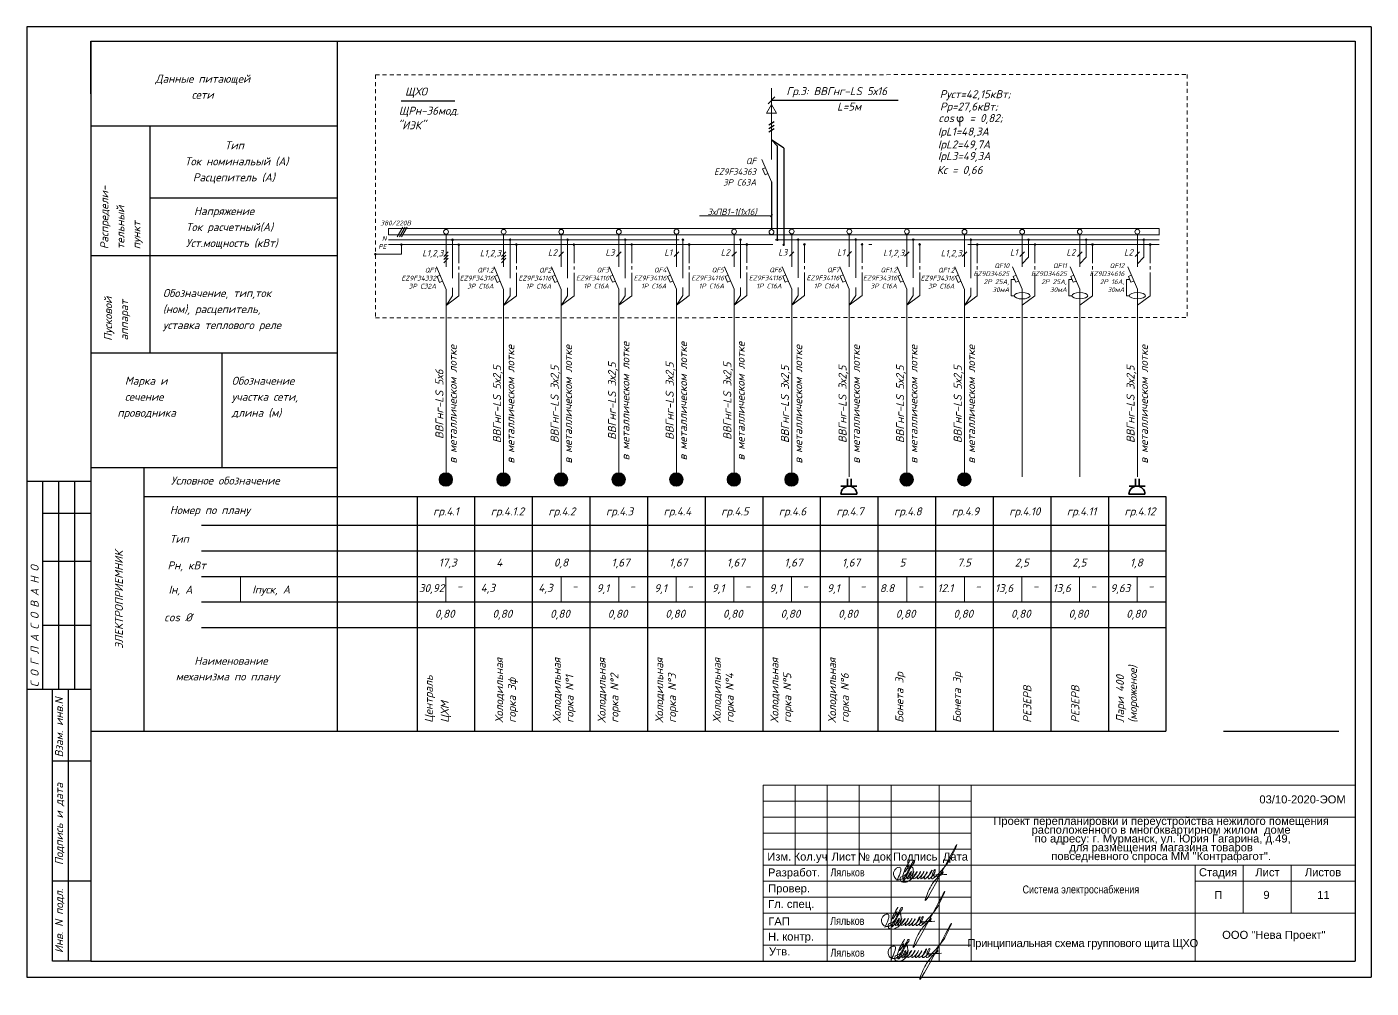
# Model space of a CAD drawing. Header units: metres. Extents: x -472 to 201, y -446 to -235.
# Drawn here: x -51.93 to -9.93, y -406.07 to -376.02 of the extents above; entities that cross this region are included whole.
import ezdxf
from ezdxf.enums import TextEntityAlignment as Align

# ---------------------------------------------------------------- set-up
doc = ezdxf.new("R2010")
doc.units = ezdxf.units.M
doc.header["$MEASUREMENT"] = 0
for name, pattern in [('ACAD_ISO02W100', [15, 12, -3]), ('ACAD_ISO04W100', [30, 24, -3, 0, -3]), ('ACAD_ISO10W100', [18, 12, -3, 0, -3]), ('HIDDEN2', [0.1875, 0.125, -0.0625]), ('невидимая2', [4.7625, 3.175, -1.5875])]:
    doc.linetypes.add(name, pattern=pattern)
doc.layers.add('04-ЭО_схема', color=250, linetype='Continuous')
for name, color, linetype, lineweight in [('Level 63', 7, 'Continuous', 0), ('to-text', 7, 'Continuous', 5), ('КОПИЯ 0', 7, 'Continuous', 15), ('тонкий', 7, 'Continuous', 9), ('Электрика провода', 5, 'Continuous', 50), ('ЭО', 10, 'Continuous', 35)]:
    doc.layers.add(name, color=color, linetype=linetype, lineweight=lineweight)
doc.styles.add('GOST 2.304', font='CS_Gost2304.shx')
doc.styles.add('Style-Arial', font='arial.ttf')
doc.styles.add('СТАНДАРТ', font='isocpeui.ttf', dxfattribs={"height": 0.25})

# ---------------------------------------------------------------- blocks, each defined once
blk = doc.blocks.new('A$C7DAC6763')
blk.add_line((0.88, 2.32), (0.88, 0))
for centre, radius, start, end in [((0.93, 2.3), 0.93, 139.3706, 43.0919), ((1.37, 2.45), 0.511, 64.7496, 193.4068)]:
    blk.add_arc(centre, radius, start, end)
blk = doc.blocks.new('A$C112851C1')
blk.add_hatch(color=0).paths.add_polyline_path([(-0.25, 0, 1), (0.25, 0, 1)])
at = {"color": 0}
blk.add_circle((0, 0), 0.25, dxfattribs=at)
blk = doc.blocks.new('S201')
at = {"color": 0}
for p, q in [((0, -11), (0, -0.75)), ((0, -4), (0, -11)), ((-0.71, -7.71), (0.71, -6.29)), ((-3, -11), (0, -18)), ((-1.9, -13.58), (-2.81, -13.98)), ((-2.81, -13.98), (-2.02, -15.81)), ((-2.02, -15.81), (-1.11, -15.42)), ((0, -23), (0, -18)), ((4, -20), (0, -23)), ((2, -20), (0, -23))]:
    blk.add_line(p, q, dxfattribs=at)
at = {"color": 0, "linetype": 'ACAD_ISO02W100'}
blk.add_line((2, -2.5), (2, -20), dxfattribs=at)
at = {"color": 0, "linetype": 'ACAD_ISO04W100', "ltscale": 0.3}
blk.add_line((4, -20), (4, -4), dxfattribs=at)
blk = doc.blocks.new('автомат')
at = {"layer": 'КОПИЯ 0'}
h = blk.add_hatch(color=256, dxfattribs=at)
edge = h.paths.add_edge_path()
edge.add_arc((35718.09, 7867.15), 0.25, 0, 360)
h = blk.add_hatch(color=256, dxfattribs=at)
edge = h.paths.add_edge_path()
edge.add_arc((35720.07, 7865.65), 0.25, 0, 360)
blk.add_line((35716.09, 7846.67), (35716.09, 7793.22), dxfattribs=at)
for centre, radius in [((35716.09, 7869.65), 0.75), ((35718.09, 7867.15), 0.25), ((35720.07, 7865.65), 0.25)]:
    blk.add_circle(centre, radius, dxfattribs=at)
blk.add_blockref('S201', (35716.09, 7869.65), dxfattribs=at)
blk = doc.blocks.new('розетка двойная наружная IP20')
at = {"layer": 'ЭО'}
for p, q in [((-71, 482), (-71, 250)), ((47, 482), (47, 250)), ((-252, 250), (248, 250)), ((-250, 0), (250, 0))]:
    blk.add_line(p, q, dxfattribs=at)
blk.add_arc((0, 0), 250, 0, 180, dxfattribs=at)
blk = doc.blocks.new('УЗО')
for points in [[(1.75, -2.5, 1), (2.25, -2.5, 1)], [(3.75, -4, 1), (4.25, -4, 1)]]:
    blk.add_hatch(color=0).paths.add_polyline_path(points)
at = {"color": 0}
for p, q in [((0, -11), (0, -0.75)), ((0, -3), (0, -11)), ((-0.71, -7.71), (0.71, -6.29)), ((2, -8), (0, -10)), ((-3, -11), (0, -18)), ((-3.42, -20), (-3.42, -14.9)), ((-3.42, -14.9), (-2.42, -14.9)), ((-1.9, -13.58), (-2.81, -13.98)), ((-2.81, -13.98), (-2.02, -15.81)), ((-2.02, -15.81), (-1.11, -15.42)), ((-2.5, -20), (-3.42, -20)), ((0, -23), (0, -18)), ((4, -20), (0, -23))]:
    blk.add_line(p, q, dxfattribs=at)
at = {"color": 0, "linetype": 'ACAD_ISO02W100'}
blk.add_line((2, -2.5), (2, -8), dxfattribs=at)
at = {"color": 0, "linetype": 'ACAD_ISO04W100', "ltscale": 0.3}
blk.add_line((4, -20), (4, -4), dxfattribs=at)
at = {"color": 0}
for centre, radius in [((0, 0), 0.75), ((2, -2.5), 0.25), ((4, -4), 0.25)]:
    blk.add_circle(centre, radius, dxfattribs=at)
blk.add_ellipse((0, -20), major_axis=(-2.5, 0), ratio=0.4, dxfattribs=at)

msp = doc.modelspace()

# ---------------------------------------------------------------- hatches: boundary and pattern name
at = {"layer": 'КОПИЯ 0'}
h = msp.add_hatch(color=256, dxfattribs=at)
edge = h.paths.add_edge_path()
edge.add_arc((-28.483, -382.675), 0.025, 0, 360)
h = msp.add_hatch(color=256, dxfattribs=at)
edge = h.paths.add_edge_path()
edge.add_arc((-28.283, -382.833), 0.025, 0, 360)
at = {"layer": 'ЭО', "ltscale": 238.095238}
h = msp.add_hatch(color=256, dxfattribs=at)
h.dxf.hatch_style = 1
edge = h.paths.add_edge_path()
edge.add_arc((-38.84, -390.168), 0.2, 0, 360)
h = msp.add_hatch(color=256, dxfattribs=at)
h.dxf.hatch_style = 1
edge = h.paths.add_edge_path()
edge.add_arc((-38.84, -390.168), 0.2, 0, 360)
h = msp.add_hatch(color=256, dxfattribs=at)
h.dxf.hatch_style = 1
edge = h.paths.add_edge_path()
edge.add_arc((-37.04, -390.168), 0.2, 0, 360)
h = msp.add_hatch(color=256, dxfattribs=at)
h.dxf.hatch_style = 1
edge = h.paths.add_edge_path()
edge.add_arc((-35.24, -390.168), 0.2, 0, 360)
h = msp.add_hatch(color=256, dxfattribs=at)
h.dxf.hatch_style = 1
edge = h.paths.add_edge_path()
edge.add_arc((-35.24, -390.168), 0.2, 0, 360)
h = msp.add_hatch(color=256, dxfattribs=at)
h.dxf.hatch_style = 1
edge = h.paths.add_edge_path()
edge.add_arc((-33.44, -390.168), 0.2, 0, 360)
h = msp.add_hatch(color=256, dxfattribs=at)
h.dxf.hatch_style = 1
edge = h.paths.add_edge_path()
edge.add_arc((-33.44, -390.168), 0.2, 0, 360)
h = msp.add_hatch(color=256, dxfattribs=at)
h.dxf.hatch_style = 1
edge = h.paths.add_edge_path()
edge.add_arc((-31.64, -390.168), 0.2, 0, 360)
h = msp.add_hatch(color=256, dxfattribs=at)
h.dxf.hatch_style = 1
edge = h.paths.add_edge_path()
edge.add_arc((-31.64, -390.168), 0.2, 0, 360)
h = msp.add_hatch(color=256, dxfattribs=at)
h.dxf.hatch_style = 1
edge = h.paths.add_edge_path()
edge.add_arc((-29.84, -390.168), 0.2, 0, 360)
h = msp.add_hatch(color=256, dxfattribs=at)
h.dxf.hatch_style = 1
edge = h.paths.add_edge_path()
edge.add_arc((-29.84, -390.168), 0.2, 0, 360)
h = msp.add_hatch(color=256, dxfattribs=at)
h.dxf.hatch_style = 1
edge = h.paths.add_edge_path()
edge.add_arc((-28.04, -390.168), 0.2, 0, 360)
h = msp.add_hatch(color=256, dxfattribs=at)
h.dxf.hatch_style = 1
edge = h.paths.add_edge_path()
edge.add_arc((-28.04, -390.168), 0.2, 0, 360)
h = msp.add_hatch(color=256, dxfattribs=at)
h.dxf.hatch_style = 1
edge = h.paths.add_edge_path()
edge.add_arc((-24.44, -390.166), 0.2, 0, 360)
h = msp.add_hatch(color=256, dxfattribs=at)
h.dxf.hatch_style = 1
edge = h.paths.add_edge_path()
edge.add_arc((-24.44, -390.166), 0.2, 0, 360)
h = msp.add_hatch(color=256, dxfattribs=at)
h.dxf.hatch_style = 1
edge = h.paths.add_edge_path()
edge.add_arc((-22.64, -390.165), 0.2, 0, 360)
h = msp.add_hatch(color=256, dxfattribs=at)
h.dxf.hatch_style = 1
edge = h.paths.add_edge_path()
edge.add_arc((-22.64, -390.165), 0.2, 0, 360)

# ---------------------------------------------------------------- linework, layer by layer
at = {"color": 5, "linetype": 'Continuous', "lineweight": 0}
for points in [[(-24.75, -402.706), (-24.648, -402.472), (-24.623, -402.378), (-24.623, -402.324), (-24.654, -402.293), (-24.703, -402.293), (-24.781, -402.338), (-24.835, -402.408), (-24.85, -402.448), (-24.85, -402.517), (-24.833, -402.58), (-24.79, -402.641), (-24.741, -402.669), (-24.674, -402.68), (-24.606, -402.662), (-24.547, -402.636), (-24.507, -402.605), (-24.436, -402.481), (-24.37, -402.345), (-24.316, -402.235), (-24.26, -402.137), (-24.222, -402.085), (-24.205, -402.08), (-24.198, -402.105), (-24.209, -402.146), (-24.242, -402.191), (-24.433, -402.56), (-24.494, -402.665), (-24.539, -402.691), (-24.552, -402.67), (-24.557, -402.649), (-24.565, -402.574), (-24.532, -402.45), (-24.437, -402.243), (-24.338, -402.073), (-24.436, -402.27), (-24.372, -402.215), (-24.501, -402.438), (-24.4, -402.307), (-24.326, -402.264), (-24.27, -402.28), (-24.243, -402.34), (-24.235, -402.437), (-24.306, -402.659), (-24.394, -402.724), (-24.458, -402.751), (-24.558, -402.754), (-24.626, -402.725), (-24.639, -402.704), (-24.646, -402.653), (-24.633, -402.602), (-24.557, -402.574), (-24.404, -402.437), (-24.52, -402.664), (-24.46, -402.63), (-24.306, -402.476), (-24.294, -402.43), (-24.419, -402.647), (-24.286, -402.546), (-24.218, -402.423), (-24.335, -402.656), (-24.173, -402.529), (-24.115, -402.423), (-24.238, -402.641), (-24.072, -402.535), (-24.005, -402.423), (-24.115, -402.643), (-23.945, -402.507), (-23.898, -402.423), (-23.999, -402.64), (-23.802, -402.448), (-23.797, -402.436), (-23.895, -402.628), (-23.651, -402.401), (-23.648, -402.391), (-23.773, -402.632), (-23.553, -402.401), (-23.553, -402.372), (-23.663, -402.62), (-23.362, -402.395), (-23.018, -401.902), (-22.883, -401.611), (-23.861, -403.305), (-23.678, -402.873), (-23.453, -402.582), (-23.3, -402.429), (-23.356, -402.525), (-23.626, -402.558), (-23.183, -402.515)], [(-25.126, -404.168), (-25.023, -403.933), (-24.998, -403.839), (-24.998, -403.786), (-25.029, -403.755), (-25.079, -403.755), (-25.156, -403.8), (-25.211, -403.869), (-25.225, -403.91), (-25.225, -403.978), (-25.208, -404.042), (-25.165, -404.103), (-25.116, -404.131), (-25.049, -404.142), (-24.981, -404.124), (-24.923, -404.097), (-24.883, -404.066), (-24.811, -403.943), (-24.745, -403.807), (-24.691, -403.696), (-24.635, -403.599), (-24.598, -403.547), (-24.58, -403.542), (-24.574, -403.567), (-24.585, -403.608), (-24.617, -403.653), (-24.808, -404.021), (-24.869, -404.127), (-24.915, -404.153), (-24.927, -404.132), (-24.933, -404.111), (-24.94, -404.035), (-24.907, -403.912), (-24.812, -403.705), (-24.714, -403.535), (-24.811, -403.732), (-24.748, -403.677), (-24.877, -403.9), (-24.776, -403.769), (-24.702, -403.726), (-24.645, -403.741), (-24.619, -403.801), (-24.611, -403.898), (-24.681, -404.121), (-24.769, -404.186), (-24.834, -404.212), (-24.933, -404.216), (-25.002, -404.187), (-25.014, -404.165), (-25.022, -404.115), (-25.008, -404.063), (-24.932, -404.036), (-24.779, -403.899), (-24.895, -404.126), (-24.835, -404.092), (-24.681, -403.937), (-24.669, -403.892), (-24.794, -404.109), (-24.661, -404.008), (-24.593, -403.885), (-24.71, -404.118), (-24.548, -403.991), (-24.49, -403.885), (-24.613, -404.103), (-24.447, -403.997), (-24.381, -403.885), (-24.49, -404.105), (-24.321, -403.968), (-24.273, -403.885), (-24.375, -404.102), (-24.177, -403.91), (-24.172, -403.898), (-24.271, -404.09), (-24.026, -403.863), (-24.024, -403.853), (-24.148, -404.093), (-23.929, -403.863), (-23.929, -403.834), (-24.038, -404.082), (-23.738, -403.857), (-23.394, -403.364), (-23.259, -403.073), (-24.236, -404.766), (-24.053, -404.334), (-23.828, -404.044), (-23.675, -403.891), (-23.731, -403.987), (-24.001, -404.019), (-23.558, -403.977)], [(-24.92, -405.17), (-24.817, -404.935), (-24.792, -404.841), (-24.792, -404.788), (-24.823, -404.756), (-24.872, -404.756), (-24.95, -404.801), (-25.005, -404.871), (-25.019, -404.911), (-25.019, -404.98), (-25.002, -405.043), (-24.959, -405.104), (-24.91, -405.133), (-24.843, -405.144), (-24.775, -405.125), (-24.717, -405.099), (-24.676, -405.068), (-24.605, -404.944), (-24.539, -404.808), (-24.485, -404.698), (-24.429, -404.6), (-24.392, -404.548), (-24.374, -404.544), (-24.368, -404.569), (-24.379, -404.61), (-24.411, -404.654), (-24.602, -405.023), (-24.663, -405.128), (-24.709, -405.154), (-24.721, -405.133), (-24.727, -405.112), (-24.734, -405.037), (-24.701, -404.913), (-24.606, -404.706), (-24.508, -404.536), (-24.605, -404.734), (-24.542, -404.678), (-24.67, -404.901), (-24.57, -404.771), (-24.496, -404.728), (-24.439, -404.743), (-24.412, -404.803), (-24.405, -404.9), (-24.475, -405.123), (-24.563, -405.187), (-24.628, -405.214), (-24.727, -405.218), (-24.796, -405.188), (-24.808, -405.167), (-24.816, -405.116), (-24.802, -405.065), (-24.726, -405.037), (-24.573, -404.9), (-24.689, -405.127), (-24.629, -405.093), (-24.475, -404.939), (-24.463, -404.894), (-24.588, -405.11), (-24.455, -405.009), (-24.387, -404.887), (-24.504, -405.12), (-24.342, -404.992), (-24.284, -404.887), (-24.407, -405.104), (-24.241, -404.998), (-24.175, -404.887), (-24.284, -405.106), (-24.114, -404.97), (-24.067, -404.887), (-24.169, -405.103), (-23.971, -404.911), (-23.966, -404.899), (-24.065, -405.091), (-23.82, -404.864), (-23.818, -404.854), (-23.942, -405.095), (-23.723, -404.864), (-23.723, -404.835), (-23.832, -405.083), (-23.532, -404.858), (-23.188, -404.365), (-23.053, -404.075), (-24.03, -405.768), (-23.847, -405.336), (-23.622, -405.045), (-23.469, -404.892), (-23.525, -404.988), (-23.795, -405.021), (-23.352, -404.978)]]:
    msp.add_spline(points, degree=3, dxfattribs=at)
at = {"layer": '04-ЭО_схема', "color": 7}
for p, q in [((-51.93, -376.019), (-51.93, -405.719)), ((-9.93, -376.019), (-51.93, -376.019)), ((-9.93, -376.019), (-9.93, -405.719)), ((-49.93, -376.469), (-49.93, -405.219)), ((-49.93, -376.469), (-10.43, -376.469)), ((-49.93, -378.113), (-49.93, -376.469)), ((-42.24, -376.469), (-42.24, -398.039)), ((-10.43, -376.469), (-10.43, -405.219)), ((-40.234, -378.33), (-38.558, -378.33)), ((-28.774, -378.42), (-28.557, -378.203)), ((-28.666, -378.312), (-24.707, -378.312)), ((-49.93, -379.113), (-42.24, -379.113)), ((-48.09, -379.113), (-48.09, -383.163)), ((-28.752, -379.079), (-28.579, -378.973)), ((-28.752, -379.201), (-28.579, -379.096)), ((-28.752, -379.303), (-28.579, -379.198)), ((-48.09, -381.363), (-42.24, -381.363)), ((-49.93, -383.163), (-42.24, -383.163)), ((-48.09, -383.163), (-48.09, -385.993)), ((-48.09, -383.597), (-48.09, -386.207)), ((-49.93, -386.207), (-42.24, -386.207)), ((-45.84, -386.207), (-45.84, -389.795)), ((-49.93, -389.795), (-42.24, -389.795)), ((-49.93, -389.795), (-42.24, -389.795)), ((-48.27, -398.039), (-48.27, -389.795)), ((-51.93, -390.219), (-49.93, -390.219)), ((-51.43, -396.719), (-51.43, -390.219)), ((-50.93, -396.719), (-50.93, -390.219)), ((-50.43, -396.719), (-50.43, -390.219)), ((-48.27, -390.695), (-42.24, -390.695)), ((-42.24, -390.695), (-42.24, -398.039)), ((-42.24, -390.695), (-16.34, -390.695)), ((-39.74, -390.695), (-39.74, -398.039)), ((-37.94, -390.695), (-37.94, -398.039)), ((-36.14, -390.695), (-36.14, -398.039)), ((-34.34, -390.695), (-34.34, -398.039)), ((-32.54, -390.695), (-32.54, -398.039)), ((-30.74, -390.695), (-30.74, -398.039)), ((-28.94, -390.695), (-28.94, -398.039)), ((-27.14, -390.695), (-27.14, -398.039)), ((-25.34, -390.695), (-25.34, -398.039)), ((-23.54, -390.695), (-23.54, -398.039)), ((-21.74, -390.695), (-21.74, -398.039)), ((-19.94, -390.695), (-19.94, -398.039)), ((-18.14, -390.695), (-18.14, -398.039)), ((-16.34, -390.695), (-16.34, -398.039)), ((-51.43, -391.219), (-49.93, -391.219)), ((-46.47, -391.595), (-16.34, -391.595)), ((-46.47, -392.395), (-16.34, -392.395)), ((-51.43, -392.719), (-49.93, -392.719)), ((-46.47, -393.195), (-16.34, -393.195)), ((-46.47, -393.995), (-16.34, -393.995)), ((-44.67, -393.995), (-16.34, -393.995)), ((-51.43, -394.719), (-49.93, -394.719)), ((-46.47, -394.795), (-16.34, -394.795)), ((-51.93, -396.719), (-49.93, -396.719)), ((-51.13, -405.219), (-51.13, -396.719)), ((-50.63, -405.219), (-50.63, -396.719)), ((-49.93, -398.039), (-16.34, -398.039)), ((-14.54, -398.039), (-10.94, -398.039)), ((-49.93, -398.97), (-51.13, -398.97)), ((-49.93, -402.719), (-51.13, -402.719)), ((-49.93, -405.219), (-51.13, -405.219)), ((-49.93, -405.219), (-10.43, -405.219)), ((-51.93, -405.719), (-9.93, -405.719))]:
    msp.add_line(p, q, dxfattribs=at)
at = {"layer": '04-ЭО_схема', "color": 7, "linetype": 'невидимая2'}
for p, q in [((-28.483, -379.737), (-28.666, -379.549)), ((-28.283, -379.812), (-28.666, -379.549)), ((-28.483, -379.737), (-28.483, -382.675)), ((-28.283, -379.812), (-28.283, -382.825))]:
    msp.add_line(p, q, dxfattribs=at)
at = {"layer": '04-ЭО_схема', "color": 7, "linetype": 'Continuous'}
for q in [(-28.666, -382.34), (-28.666, -382.358)]:
    msp.add_line((-28.666, -380.863), q, dxfattribs=at)
at = {"layer": 'Level 63', "color": 7, "linetype": 'Continuous', "lineweight": 13}
for p, q in [((-28.93, -399.719), (-10.43, -399.719)), ((-28.93, -399.719), (-28.93, -405.219)), ((-27.93, -399.719), (-27.93, -402.219)), ((-26.93, -399.719), (-26.93, -405.219)), ((-25.93, -399.719), (-25.93, -402.219)), ((-24.93, -399.719), (-24.93, -405.219)), ((-23.43, -399.719), (-23.43, -405.219)), ((-22.43, -399.719), (-22.43, -405.219)), ((-22.43, -400.719), (-10.43, -400.719)), ((-28.93, -401.719), (-22.43, -401.719)), ((-28.93, -402.219), (-22.43, -402.219)), ((-22.43, -402.219), (-10.43, -402.219)), ((-15.43, -402.719), (-10.43, -402.719)), ((-22.43, -403.719), (-10.43, -403.719))]:
    msp.add_line(p, q, dxfattribs=at)
at = {"layer": 'Level 63', "color": 7, "linetype": 'Continuous', "lineweight": 0}
for p, q in [((-28.93, -400.219), (-22.43, -400.219)), ((-28.93, -400.719), (-22.43, -400.719)), ((-28.93, -401.219), (-22.43, -401.219)), ((-28.93, -402.719), (-22.43, -402.719)), ((-28.93, -403.219), (-22.43, -403.219)), ((-28.93, -403.719), (-22.43, -403.719)), ((-28.93, -404.219), (-22.43, -404.219)), ((-28.93, -404.719), (-22.43, -404.719))]:
    msp.add_line(p, q, dxfattribs=at)
at = {"layer": 'Level 63', "color": 7, "linetype": 'Continuous', "lineweight": 13, "flags": 128}
for points in [[(-15.43, -402.219), (-15.43, -405.219)], [(-13.93, -402.219), (-13.93, -403.719)], [(-12.43, -402.219), (-12.43, -403.719)]]:
    msp.add_lwpolyline(points, dxfattribs=at)
at = {"layer": 'КОПИЯ 0'}
for p, q in [((-28.666, -380.163), (-28.666, -377.932)), ((-28.966, -380.163), (-28.666, -380.863)), ((-28.855, -380.421), (-28.947, -380.46)), ((-28.947, -380.46), (-28.868, -380.644)), ((-28.868, -380.644), (-28.777, -380.605)), ((-28.666, -381.922), (-30.918, -381.922)), ((-28.63, -381.887), (-28.701, -381.957)), ((-40.627, -382.325), (-40.627, -382.525)), ((-40.186, -382.278), (-40.362, -382.581)), ((-40.116, -382.278), (-40.291, -382.581)), ((-40.046, -382.278), (-40.221, -382.581)), ((-16.552, -382.326), (-16.552, -382.526)), ((-38.905, -383.296), (-38.764, -383.154)), ((-38.905, -383.396), (-38.764, -383.254)), ((-37.105, -383.295), (-36.964, -383.154)), ((-37.105, -383.395), (-36.964, -383.254)), ((-38.834, -390.08), (-38.834, -384.225)), ((-37.034, -390.08), (-37.034, -384.225)), ((-35.234, -390.08), (-35.234, -384.225)), ((-33.434, -390.08), (-33.434, -384.225)), ((-31.634, -390.08), (-31.634, -384.225)), ((-29.834, -390.08), (-29.834, -384.225)), ((-28.034, -390.08), (-28.034, -384.225)), ((-28.034, -390.08), (-28.034, -384.225)), ((-26.234, -390.08), (-26.234, -384.225)), ((-26.234, -390.08), (-26.234, -384.225)), ((-26.234, -390.08), (-26.234, -384.225)), ((-24.434, -390.08), (-24.434, -384.225)), ((-24.434, -390.08), (-24.434, -384.225)), ((-24.434, -390.08), (-24.434, -384.225)), ((-22.634, -390.08), (-22.634, -384.225)), ((-22.634, -390.08), (-22.634, -384.225)), ((-22.634, -390.08), (-22.634, -384.225)), ((-20.834, -390.08), (-20.834, -384.225)), ((-20.834, -390.08), (-20.834, -384.225)), ((-20.834, -390.08), (-20.834, -384.225)), ((-19.034, -390.08), (-19.034, -384.225)), ((-19.034, -390.08), (-19.034, -384.225)), ((-19.034, -390.08), (-19.034, -384.225)), ((-17.234, -390.08), (-17.234, -384.225)), ((-17.234, -390.08), (-17.234, -384.225)), ((-17.234, -390.08), (-17.234, -384.225))]:
    msp.add_line(p, q, dxfattribs=at)
at = {"layer": 'КОПИЯ 0', "linetype": 'ACAD_ISO02W100'}
msp.add_line((-16.552, -382.675), (-40.627, -382.675), dxfattribs=at)
at = {"layer": 'КОПИЯ 0', "linetype": 'ACAD_ISO10W100'}
msp.add_line((-40.627, -382.825), (-16.552, -382.825), dxfattribs=at)
at = {"layer": 'КОПИЯ 0', "ltscale": 238.095238}
for p, q in [((-45.255, -393.195), (-45.255, -393.995)), ((-38.84, -393.195), (-38.84, -393.995)), ((-35.24, -393.195), (-35.24, -393.995)), ((-33.44, -393.195), (-33.44, -393.995)), ((-31.64, -393.195), (-31.64, -393.995)), ((-29.84, -393.195), (-29.84, -393.995)), ((-28.04, -393.195), (-28.04, -393.995)), ((-26.24, -393.195), (-26.24, -393.995)), ((-24.44, -393.195), (-24.44, -393.995)), ((-22.64, -393.195), (-22.64, -393.995)), ((-20.84, -393.195), (-20.84, -393.995)), ((-19.04, -393.195), (-19.04, -393.995)), ((-17.24, -393.195), (-17.24, -393.995))]:
    msp.add_line(p, q, dxfattribs=at)
at = {"layer": 'КОПИЯ 0'}
msp.add_lwpolyline([(-28.666, -378.446), (-28.819, -378.712), (-28.512, -378.712)], close=True, dxfattribs=at)
for points in [[(-16.552, -382.326), (-40.627, -382.325)], [(-40.627, -382.525), (-16.552, -382.525)], [(-40.229, -382.825), (-40.229, -383.125), (-41.043, -383.125)]]:
    msp.add_lwpolyline(points, dxfattribs=at)
for centre, radius in [((-28.666, -382.433), 0.075), ((-28.483, -382.675), 0.025), ((-28.283, -382.833), 0.025)]:
    msp.add_circle(centre, radius, dxfattribs=at)
at = {"layer": 'тонкий', "linetype": 'HIDDEN2'}
for p, q in [((-41.043, -377.521), (-15.679, -377.509)), ((-41.043, -377.521), (-41.043, -385.114)), ((-15.679, -377.509), (-15.679, -385.102)), ((-41.043, -385.114), (-15.679, -385.102))]:
    msp.add_line(p, q, dxfattribs=at)
at = {"layer": 'ЭО', "ltscale": 238.095238}
for centre in [(-38.84, -390.168), (-37.04, -390.168), (-35.24, -390.168), (-33.44, -390.168), (-31.64, -390.168), (-29.84, -390.168), (-28.04, -390.168), (-24.44, -390.166), (-22.64, -390.165)]:
    msp.add_circle(centre, 0.2, dxfattribs=at)

# ---------------------------------------------------------------- block references
at = {"layer": 'to-text', "xscale": 0.100387154071359, "yscale": 0.100387154071359, "zscale": 0.100387154071359}
msp.add_blockref('A$C7DAC6763', (-22.865, -379.126), dxfattribs=at)
at = {"layer": 'КОПИЯ 0', "xscale": 0.1, "yscale": 0.1, "zscale": 0.1}
for name, p in [('УЗО', (-20.834, -382.423)), ('УЗО', (-19.034, -382.422)), ('УЗО', (-17.234, -382.422)), ('A$C112851C1', (-40.229, -382.825)), ('A$C112851C1', (-41.043, -383.125))]:
    msp.add_blockref(name, p, dxfattribs=at)
at = {"layer": 'Электрика провода', "color": 7, "xscale": -0.001000000000203727, "yscale": 0.001000000000021828, "zscale": 0.001}
for p in [(-26.246, -390.625), (-17.246, -390.625)]:
    msp.add_blockref('розетка двойная наружная IP20', p, dxfattribs=at)
at = {"layer": 'ЭО', "xscale": 0.1, "yscale": 0.1, "zscale": 0.1}
for p in [(-3610.443, -1169.39), (-3608.643, -1169.389), (-3606.843, -1169.39), (-3605.043, -1169.388), (-3603.243, -1169.386), (-3601.443, -1169.385), (-3599.643, -1169.383), (-3597.843, -1169.382), (-3596.043, -1169.384), (-3594.243, -1169.389)]:
    msp.add_blockref('автомат', p, dxfattribs=at)

# ---------------------------------------------------------------- texts
at = {"color": 7, "linetype": 'Continuous', "lineweight": 13, "style": 'Style-Arial'}
msp.add_text('03/10-2020-ЭОМ', height=0.25, dxfattribs=at).set_placement((-12.073, -400.042), align=Align.TOP_CENTER)
at = {"color": 7, "lineweight": 13, "style": 'Style-Arial', "width": 0.8}
for p in [(-26.824, -402.323), (-26.831, -403.839), (-26.824, -404.834)]:
    msp.add_text('Ляльков', height=0.25, dxfattribs=at).set_placement(p, align=Align.TOP_LEFT)
at = {"color": 7, "linetype": 'Continuous', "lineweight": 13, "style": 'Style-Arial'}
msp.add_text('ООО "Нева Проект"', height=0.25, dxfattribs=at).set_placement((-14.584, -404.276), align=Align.TOP_LEFT)
at = {"color": 7, "linetype": 'Continuous', "lineweight": 13, "insert": (-16.492, -400.714), "char_height": 0.25, "attachment_point": 2, "line_spacing_factor": 0.66, "style": 'Style-Arial'}
msp.add_mtext('Проект перепланировки и переустройства нежилого помещения \\Pрасположенного в многоквартирном жилом  доме \\P по адресу: г. Мурманск, ул. Юрия Гагарина, д.49,\\Pдля размещения магазина товаров \\Pповседневного спроса ММ "Контрафагот".', dxfattribs=at)
at = {"color": 7, "linetype": 'Continuous', "lineweight": 0, "char_height": 0.25, "attachment_point": 5}
for s, insert, line_spacing_factor, style in [('{\\W0.8;Система электроснабжения}', (-18.999, -403.019), 0.9, 'Style-Arial'), ('\\fArial|b0|i0|c204204|p39;П', (-14.705, -403.153), 0.72, 'GOST 2.304'), ('{\\fArial|b0|i0|c204|p39;9}', (-13.199, -403.153), 0.72, 'GOST 2.304'), ('{\\fArial|b0|i0|c204|p39;11}', (-11.42, -403.153), 0.72, 'GOST 2.304')]:
    msp.add_mtext(s, dxfattribs=dict(at, insert=insert, line_spacing_factor=line_spacing_factor, style=style))
at = {"layer": 'Level 63', "color": 7, "linetype": 'Continuous', "lineweight": 0, "style": 'Style-Arial'}
for s, p in [('Изм.', (-28.423, -401.954)), ('Кол.уч', (-27.446, -401.954)), ('Лист', (-26.408, -401.954)), ('№ док', (-25.449, -401.954)), ('Подпись', (-24.175, -401.954)), ('Дата', (-22.919, -401.954)), ('Разработ.', (-27.961, -402.45)), ('Стадия', (-14.712, -402.444)), ('Лист', (-13.168, -402.444)), ('Листов', (-11.434, -402.444)), ('Провер.', (-28.116, -402.948)), ('Гл. спец.', (-28.05, -403.435)), ('ГАП', (-28.429, -403.977)), ('Н. контр.', (-28.055, -404.454)), ('Утв.', (-28.411, -404.921))]:
    msp.add_text(s, height=0.25, dxfattribs=at).set_placement(p, align=Align.MIDDLE_CENTER)
at = {"layer": 'Level 63', "color": 7, "linetype": 'Continuous', "lineweight": 0, "insert": (-22.443, -404.859), "char_height": 0.25, "width": 7, "attachment_point": 7, "style": 'Style-Arial'}
msp.add_mtext('\\pxqc;{\\T0.95;Принципиальная схема группового щита ЩХО}', dxfattribs=at)
at = {"layer": 'to-text', "style": 'СТАНДАРТ'}
for s, p in [('Данные питающей', (-47.917, -377.765)), ('ЩХО', (-40.116, -378.165)), ('Гр.3: ВВГнг-LS 5х16', (-28.202, -378.153)), ('Руст=42,15кВт; ', (-23.41, -378.248)), ('сети', (-46.782, -378.265)), ('L=5м', (-26.616, -378.636)), ('Рр=27,6кВт; ', (-23.403, -378.635)), ('ЩРн-36мод.', (-40.309, -378.766)), ('cos   = 0,82; ', (-23.454, -378.996)), ('"ИЭК"', (-40.347, -379.22)), ('IрL1=48,3А', (-23.467, -379.417)), ('Тип', (-45.744, -379.847)), ('IрL2=49,7А', (-23.467, -379.819)), ('Ток номинальый (А)', (-46.994, -380.347)), ('IрL3=49,3А', (-23.467, -380.182)), ('Кс = 0,66', (-23.496, -380.619)), ('Расцепитель (А)', (-46.744, -380.847)), ('Напряжение', (-46.71, -381.901)), ('Ток расчетный(А)', (-46.96, -382.401)), ('Уст.мощность (кВт)', (-46.96, -382.901)), ('Обозначение, тип,ток', (-47.68, -384.465)), ('(ном), расцепитель,', (-47.68, -384.965)), ('уставка теплового реле', (-47.68, -385.465)), ('Марка и', (-48.868, -387.206)), ('Обозначение', (-45.53, -387.206)), ('сечение', (-48.868, -387.706)), ('участка сети,', (-45.53, -387.706)), ('проводника', (-49.101, -388.206)), ('длина (м)', (-45.53, -388.206)), ('Условное обозначение', (-47.43, -390.326)), ('Номер по плану', (-47.465, -391.248)), ('гр.4.1', (-39.236, -391.289)), ('гр.4.1.2', (-37.436, -391.289)), ('гр.4.2', (-35.636, -391.289)), ('гр.4.3', (-33.836, -391.289)), ('гр.4.4', (-32.036, -391.289)), ('гр.4.5', (-30.236, -391.289)), ('гр.4.6', (-28.436, -391.289)), ('гр.4.7', (-26.636, -391.289)), ('гр.4.8', (-24.836, -391.289)), ('гр.4.9', (-23.036, -391.289)), ('гр.4.10', (-21.236, -391.289)), ('гр.4.11', (-19.436, -391.289)), ('гр.4.12', (-17.636, -391.289)), ('Тип', (-47.465, -392.148)), ('17,3', (-39.064, -392.889)), ('4', (-37.264, -392.889)), ('0,8', (-35.464, -392.889)), ('1,67', (-33.664, -392.889)), ('1,67', (-31.864, -392.889)), ('1,67', (-30.064, -392.889)), ('1,67', (-28.264, -392.889)), ('1,67', (-26.464, -392.889)), ('5', (-24.664, -392.889)), ('7.5', (-22.864, -392.889)), ('2,5', (-21.064, -392.889)), ('2,5', (-19.264, -392.889)), ('1,8', (-17.464, -392.889)), ('Рн, кВт', (-47.537, -392.978)), ('30,92', (-39.681, -393.689)), ('-', (-38.495, -393.626)), ('4,3', (-37.751, -393.678)), ('4,3', (-35.951, -393.678)), ('-', (-34.895, -393.626)), ('9,1', (-34.131, -393.691)), ('-', (-33.095, -393.626)), ('9,1', (-32.331, -393.691)), ('-', (-31.295, -393.626)), ('9,1', (-30.531, -393.691)), ('-', (-29.495, -393.626)), ('9,1', (-28.731, -393.691)), ('-', (-27.695, -393.626)), ('9,1', (-26.931, -393.691)), ('-', (-25.895, -393.626)), ('8.8', (-25.281, -393.689)), ('-', (-24.095, -393.626)), ('12.1', (-23.481, -393.689)), ('-', (-22.295, -393.626)), ('13,6', (-21.681, -393.689)), ('-', (-20.495, -393.626)), ('13,6', (-19.881, -393.689)), ('-', (-18.695, -393.626)), ('9,63', (-18.081, -393.689)), ('-', (-16.895, -393.626)), ('cos %%C', (-47.644, -394.601)), ('0,80', (-39.182, -394.489)), ('0,80', (-37.382, -394.489)), ('0,80', (-35.582, -394.489)), ('0,80', (-33.782, -394.489)), ('0,80', (-31.982, -394.489)), ('0,80', (-30.182, -394.489)), ('0,80', (-28.382, -394.489)), ('0,80', (-26.582, -394.489)), ('0,80', (-24.782, -394.489)), ('0,80', (-22.982, -394.489)), ('0,80', (-21.182, -394.489)), ('0,80', (-19.382, -394.489)), ('0,80', (-17.582, -394.489)), ('Наименование ', (-46.7, -395.96)), ('механизма по плану', (-47.278, -396.449))]:
    msp.add_text(s, height=0.25, dxfattribs=at).set_placement(p)
for s, p in [('Распредели-', (-49.385, -382.969)), ('тельный', (-48.885, -382.969)), ('пункт', (-48.385, -382.969)), ('Пусковой', (-49.269, -385.835)), ('аппарат', (-48.769, -385.82)), ('ЭЛЕКТРОПРИЕМНИК', (-48.93, -395.461)), ('С О Г Л А С О В А Н О', (-51.563, -396.656)), ('Холодильная', (-37.051, -397.772)), ('Холодильная', (-35.251, -397.772)), ('Холодильная', (-33.849, -397.772)), ('Холодильная', (-32.049, -397.772)), ('Холодильная', (-30.249, -397.772)), ('Холодильная', (-28.449, -397.772)), ('Холодильная', (-26.649, -397.772)), ('(мороженое)', (-17.249, -397.772)), ('Централь', (-39.249, -397.772)), ('горка 3ф', (-36.651, -397.772)), ('горка N%%D1', (-34.851, -397.772)), ('горка N%%D2', (-33.449, -397.772)), ('горка N%%D3', (-31.649, -397.772)), ('горка N%%D4', (-29.849, -397.772)), ('горка N%%D5', (-28.049, -397.772)), ('горка N%%D6', (-26.249, -397.772)), ('Бонета 3р ', (-24.545, -397.772)), ('Бонета 3р', (-22.745, -397.772)), ('Лари 400', (-17.649, -397.772)), ('РЕЗЕРВ', (-20.549, -397.772)), ('РЕЗЕРВ', (-19.049, -397.772)), ('Взам. инв.N', (-50.8, -398.853)), ('ЦХМ', (-38.749, -397.772)), ('Подпись и дата', (-50.8, -402.22)), ('Инв. N подл.', (-50.8, -404.969))]:
    msp.add_text(s, height=0.25, rotation=90, dxfattribs=at).set_placement(p)
for s, insert, char_height, attachment_point in [('QF\\PEZ9F34363\\P3Р С63А', (-29.147, -380.112), 0.2, 3), ('380/220В', (-39.929, -382.225), 0.15, 9), ('N', (-40.694, -382.709), 0.15, 9), ('РЕ', (-40.694, -382.959), 0.15, 9), ('L1,2,3', (-38.919, -383.238), 0.2, 9), ('L1,2,3', (-37.119, -383.238), 0.2, 9), ('L2', (-35.37, -383.173), 0.2, 9), ('L3', (-33.57, -383.171), 0.2, 9), ('L1', (-31.77, -383.169), 0.2, 9), ('L2', (-29.97, -383.167), 0.2, 9), ('L3', (-28.17, -383.166), 0.2, 9), ('L1', (-26.37, -383.166), 0.2, 9), ('L1,2,3', (-24.519, -383.233), 0.2, 9), ('L1,2,3', (-22.719, -383.238), 0.2, 9), ('L1', (-20.97, -383.166), 0.2, 9), ('L2', (-19.17, -383.166), 0.2, 9), ('L2', (-17.37, -383.166), 0.2, 9), ('QF10\\PEZ9D34625\\P2Р 25А,\\P30мА', (-21.239, -383.409), 0.15, 3), ('QF11\\PEZ9D34625\\P2Р 25А,\\P30мА', (-19.439, -383.408), 0.15, 3), ('QF12\\PEZ9D34616\\P2Р 16А,\\P30мА', (-17.639, -383.408), 0.15, 3), ('QF1\\PEZ9F34332\\P3Р С32А', (-39.147, -383.549), 0.15, 3), ('QF1.2\\PEZ9F34316\\P3Р С16А', (-37.347, -383.548), 0.15, 3), ('QF2\\PEZ9F34116\\P1Р С16А', (-35.547, -383.549), 0.15, 3), ('QF3\\PEZ9F34116\\P1Р С16А', (-33.747, -383.547), 0.15, 3), ('QF4\\PEZ9F34116\\P1Р С16А', (-31.947, -383.546), 0.15, 3), ('QF5\\PEZ9F34116\\P1Р С16А', (-30.147, -383.544), 0.15, 3), ('QF6\\PEZ9F34116\\P1Р С16А', (-28.347, -383.542), 0.15, 3), ('QF7\\PEZ9F34116\\P1Р С16А', (-26.547, -383.541), 0.15, 3), ('QF1.2\\PEZ9F34316\\P3Р С16А', (-24.747, -383.543), 0.15, 3), ('QF1.2\\PEZ9F34316\\P3Р С16А', (-22.947, -383.548), 0.15, 3)]:
    msp.add_mtext(s, dxfattribs=dict(at, insert=insert, char_height=char_height, attachment_point=attachment_point))
at = {"layer": 'to-text', "color": 0, "insert": (-29.895, -381.81), "char_height": 0.2, "attachment_point": 5, "style": 'СТАНДАРТ'}
msp.add_mtext('3хПВ1-1(1х16)', dxfattribs=at)
at = {"layer": 'to-text', "char_height": 0.25, "attachment_point": 5, "rotation": 90, "style": 'СТАНДАРТ'}
for s, insert in [('ВВГнг-LS 5х6\\Pв металлическом лотке', (-38.833, -387.816)), ('ВВГнг-LS 5х2,5\\Pв металлическом лотке', (-37.033, -387.816)), ('ВВГнг-LS 3х2,5\\Pв металлическом лотке', (-35.233, -387.816)), ('ВВГнг-LS 3х2,5\\Pв металлическом лотке', (-33.438, -387.717)), ('ВВГнг-LS 3х2,5\\Pв металлическом лотке', (-31.638, -387.717)), ('ВВГнг-LS 3х2,5\\Pв металлическом лотке', (-29.838, -387.717)), ('ВВГнг-LS 3х2,5\\Pв металлическом лотке', (-28.038, -387.817)), ('ВВГнг-LS 3х2,5\\Pв металлическом лотке', (-26.238, -387.817)), ('ВВГнг-LS 5х2,5\\Pв металлическом лотке', (-24.438, -387.817)), ('ВВГнг-LS 5х2,5\\Pв металлическом лотке', (-22.638, -387.817)), ('ВВГнг-LS 3х2,5\\Pв металлическом лотке', (-17.238, -387.817))]:
    msp.add_mtext(s, dxfattribs=dict(at, insert=insert))
at = {"layer": 'to-text', "char_height": 0.25, "width": 2.4, "attachment_point": 5, "line_spacing_factor": 0.84, "style": 'СТАНДАРТ'}
for s, insert in [('Iн, А', (-47.132, -393.64)), ('Iпуск, А', (-44.299, -393.64))]:
    msp.add_mtext(s, dxfattribs=dict(at, insert=insert))

doc.saveas('drawing.dxf')
